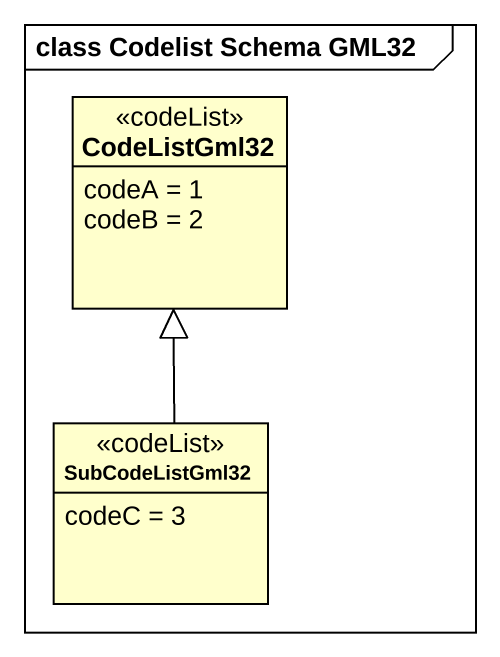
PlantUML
@startuml
mainframe class Codelist Schema GML32
hide circle
hide empty members
class CodeListGml32 <<codeList>> {
  codeA = 1
  codeB = 2
}
class SubCodeListGml32 <<codeList>> {
  codeC = 3
}
SubCodeListGml32 -up-|> CodeListGml32
@enduml
